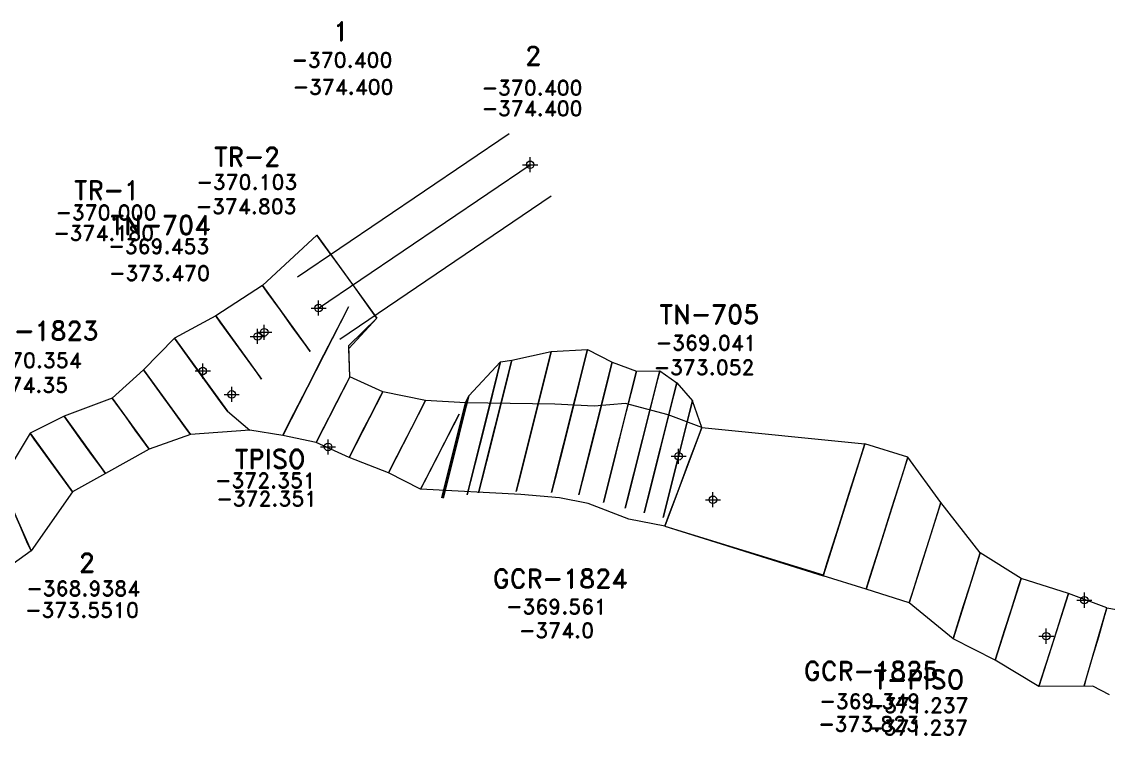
# Model space of a CAD drawing. Extents: x 0 to 99091, y -1812 to 13278.
# Drawn here: x 10492.1 to 10564.3, y 9969 to 10016.4 of the extents above; entities that cross this region are included whole.
import ezdxf
from ezdxf.enums import TextEntityAlignment as Align

# ---------------------------------------------------------------- set-up
doc = ezdxf.new("R2010")
doc.units = 0
doc.header["$MEASUREMENT"] = 0
doc.header["$PDMODE"] = 34
doc.header["$PDSIZE"] = 0.5
for name, color, linetype in [('F-440-8181-E-FI', 5, 'Continuous'), ('F-440-8181-E-SCR', 1, 'Continuous'), ('F-440-8181-E-SE', 5, 'Continuous'), ('F-450-7820-W-FI2', 7, 'Continuous'), ('MARGEN', 7, 'Continuous'), ('PE', 1, 'Continuous'), ('RAM-440-8183-EW', 1, 'Continuous')]:
    doc.layers.add(name, color=color, linetype=linetype)
doc.styles.add('ROMAND', font='ROMAND.SHX')
doc.styles.add('ROMANS', font='ROMANS.SHX', dxfattribs={"width": 2.5})

# ---------------------------------------------------------------- blocks, each defined once
blk = doc.blocks.new('F2')
at = {"lineweight": 0}
blk.add_point((0, 0), dxfattribs=at)
at = {"lineweight": 0, "style": 'ROMAND'}
for tag, height, p in [('NOMBRE', 1.25, (0.201, 6.617)), ('CIELO', 1, (0.136, 4.616)), ('PISO', 1, (0.136, 3.247))]:
    blk.add_attdef(tag, text='', height=height, dxfattribs=at).set_placement(p, align=Align.CENTER)
at = {"lineweight": 0, "style": 'ROMANS', "flags": 1}
for tag, p in [('MINA', (-0.074, -3.255)), ('LOCALIZACION', (-0.074, -4.928)), ('ESTRUCTURA', (-0.074, -6.618)), ('NIVEL', (-0.074, -8.29)), ('OBRA', (-0.074, -10.121)), ('FECHA', (-0.074, -11.793)), ('ATRAS', (-0.074, -13.483)), ('TOPOGRAFO', (2.675, -15.297))]:
    blk.add_attdef(tag, text='', height=1.25, dxfattribs=at).set_placement(p, align=Align.CENTER)

msp = doc.modelspace()

# ---------------------------------------------------------------- linework, layer by layer
at = {"color": 3, "linetype": 'Continuous', "lineweight": 0, "ltscale": 5, "flags": 128}
for points in [[(10510.411, 9999.429), (10524.466, 10008.95)], [(10513.215, 9995.289), (10527.27, 10004.81)]]:
    msp.add_lwpolyline(points, dxfattribs=at)
at = {"color": 1, "linetype": 'Continuous', "lineweight": 0, "ltscale": 5, "elevation": -370.4, "flags": 128}
msp.add_lwpolyline([(10511.813, 9997.359), (10525.868, 10006.88)], dxfattribs=at)
at = {"layer": 'F-440-8181-E-SCR', "color": 1, "linetype": 'Continuous', "lineweight": 0, "flags": 128}
for points, elevation in [([(10537.278, 9989.42), (10548.111, 9988.347)], -367.831), ([(10537.278, 9989.42), (10548.111, 9988.347)], -372.931), ([(10534.812, 9982.869), (10545.346, 9979.63)], -367.831), ([(10534.812, 9982.869), (10545.334, 9979.576)], -372.931)]:
    msp.add_lwpolyline(points, dxfattribs=dict(at, elevation=elevation))
at = {"layer": 'F-440-8181-E-SCR', "color": 1, "linetype": 'Continuous', "lineweight": 0}
for points in [[(10511.696, 10002.205, -372.753), (10508.084, 9998.852, -372.766), (10504.974, 9996.849, -373.049), (10502.232, 9995.359, -373.067), (10500.18, 9993.258, -373.397), (10498.091, 9991.376, -373.133), (10494.894, 9990.175, -373.24), (10492.637, 9989.036, -373.293)], [(10511.696, 10002.205, -377.853), (10508.084, 9998.852, -377.666), (10504.974, 9996.849, -377.649), (10502.232, 9995.359, -377.667), (10500.18, 9993.258, -377.397), (10498.091, 9991.376, -377.133), (10494.894, 9990.175, -376.84), (10492.637, 9989.036, -376.493)], [(10515.681, 9996.695, -372.753), (10513.817, 9994.867, -369.074)], [(10515.681, 9996.695, -377.853), (10513.826, 9994.675, -373.374), (10513.823, 9994.674, -373.376)], [(10527.496, 9990.966, -367.439), (10521.572, 9991.064, -370.244), (10518.921, 9991.223, -368.871), (10516.067, 9991.788, -369.086), (10513.887, 9992.793, -369.084), (10513.817, 9994.867, -369.074), (10513.817, 9994.867, -369.074)], [(10527.496, 9990.966, -373.239), (10521.572, 9991.064, -374.044), (10518.921, 9991.223, -372.971), (10516.067, 9991.788, -373.086), (10513.887, 9992.793, -373.184), (10513.826, 9994.675, -373.374), (10513.826, 9994.675, -373.374)], [(10521.572, 9991.064, -370.244), (10521.791, 9991.524, -370.243), (10523.903, 9993.778, -370.634), (10524.655, 9993.899, -369.83), (10527.274, 9994.479, -369.317), (10529.676, 9994.598, -369.503), (10531.324, 9993.772, -368.893), (10531.324, 9993.772, -368.893), (10532.924, 9993.164, -369.683), (10534.477, 9993.187, -369.675), (10535.616, 9992.386, -369.467), (10536.658, 9991.197, -369.46)], [(10521.572, 9991.064, -374.044), (10521.791, 9991.524, -374.043), (10523.903, 9993.778, -374.034), (10524.655, 9993.899, -374.03), (10527.274, 9994.479, -374.117), (10529.676, 9994.598, -374.103), (10531.324, 9993.772, -374.093), (10531.324, 9993.772, -374.093), (10532.924, 9993.164, -374.083), (10534.477, 9993.187, -374.175), (10535.616, 9992.386, -374.167), (10536.658, 9991.197, -374.16)], [(10537.278, 9989.42, -372.931), (10535.032, 9990.266, -373.458), (10532.213, 9991.007, -373.19), (10530.118, 9990.834, -373.411), (10527.496, 9990.966, -373.239)], [(10537.278, 9989.42, -367.831), (10535.032, 9990.266, -367.558), (10532.213, 9991.007, -366.99), (10530.118, 9990.834, -367.411), (10527.496, 9990.966, -367.439)], [(10537.278, 9989.42, -372.931), (10536.658, 9991.197, -374.16)], [(10537.278, 9989.42, -367.831), (10536.658, 9991.197, -369.46)], [(10507.235, 9989.237, -373.067), (10503.286, 9988.963, -373.397), (10500.552, 9987.973, -373.133), (10497.649, 9986.367, -373.24), (10495.451, 9985.147, -373.293)], [(10507.235, 9989.237, -377.667), (10503.286, 9988.963, -377.397), (10500.552, 9987.973, -377.133), (10497.649, 9986.367, -376.84), (10495.451, 9985.147, -376.493)], [(10525.241, 9984.977, -367.439), (10518.591, 9985.324, -368.073), (10516.457, 9986.418, -368.871), (10513.831, 9987.428, -369.086), (10511.651, 9988.433, -369.084), (10509.422, 9988.902, -369.074), (10507.235, 9989.237, -373.067)], [(10525.241, 9984.977, -373.239), (10518.591, 9985.324, -372.973), (10516.457, 9986.418, -372.971), (10513.831, 9987.428, -373.086), (10511.651, 9988.433, -373.184), (10509.422, 9988.902, -373.374), (10507.235, 9989.237, -377.667)], [(10492.637, 9989.036, -373.293), (10490.688, 9985.795, -366.975), (10487.674, 9985.455, -366.334), (10485.893, 9983.798, -365.223)], [(10492.637, 9989.036, -376.493), (10490.688, 9985.795, -372.575), (10487.674, 9985.455, -372.234), (10485.893, 9983.798, -372.123)], [(10564.197, 9977.439, -368.197), (10564.197, 9977.439, -368.197), (10561.639, 9978.4, -368.015), (10558.493, 9979.396, -367.945), (10555.779, 9981.095, -367.674), (10553.167, 9984.439, -367.507), (10550.971, 9987.442, -367.435), (10548.111, 9988.347, -367.463)], [(10564.197, 9977.439, -372.697), (10564.197, 9977.439, -372.697), (10561.639, 9978.4, -372.715), (10558.493, 9979.396, -372.745), (10555.779, 9981.095, -372.874), (10553.167, 9984.439, -372.907), (10550.971, 9987.442, -373.035), (10548.111, 9988.347, -373.063)], [(10495.451, 9985.147, -373.293), (10492.699, 9981.217, -366.975), (10490.288, 9979.503, -366.334), (10488.064, 9978.854, -365.223)], [(10495.451, 9985.147, -376.493), (10492.699, 9981.217, -372.575), (10490.288, 9979.503, -372.234), (10488.064, 9978.854, -372.123)], [(10534.812, 9982.869, -367.831), (10532.425, 9983.34, -367.558), (10529.711, 9984.362, -366.99), (10527.827, 9984.751, -367.411), (10525.241, 9984.977, -367.439)], [(10534.812, 9982.869, -372.931), (10532.425, 9983.34, -373.458), (10529.711, 9984.362, -373.19), (10527.827, 9984.751, -373.411), (10525.241, 9984.977, -373.239)], [(10564.37, 9971.655, -367.84), (10563.25, 9972.226, -368.283), (10559.677, 9972.204, -368.015), (10556.773, 9973.962, -367.945), (10553.968, 9975.374, -367.674), (10551.054, 9977.765, -367.507), (10548.194, 9978.671, -367.435), (10545.334, 9979.576, -367.463)], [(10564.37, 9971.655, -372.64), (10563.25, 9972.226, -372.583), (10559.677, 9972.204, -372.715), (10556.773, 9973.962, -372.745), (10553.968, 9975.374, -372.874), (10551.054, 9977.765, -372.907), (10548.194, 9978.671, -373.035), (10545.334, 9979.576, -373.063)], [(10564.197, 9977.439, -368.197), (10565.979, 9977.123, -367.84), (10569.561, 9978.675, -367.345), (10572.145, 9978.958, -366.969), (10573.303, 9979.293, -368.186)], [(10564.197, 9977.439, -372.697), (10565.979, 9977.123, -372.64), (10569.561, 9978.675, -372.445), (10572.145, 9978.958, -372.569), (10573.303, 9979.293, -372.586)]]:
    msp.add_polyline3d(points, dxfattribs=at)
at = {"layer": 'F-440-8181-E-SE', "linetype": 'Continuous', "lineweight": 0}
for points in [[(10511.696, 10002.205, -377.853), (10515.681, 9996.695, -377.853), (10515.681, 9996.695, -374.895), (10515.283, 9997.246, -373.396), (10514.187, 9998.761, -372.753), (10513.19, 10000.139, -372.753), (10512.094, 10001.654, -373.396), (10511.696, 10002.205, -374.895), (10511.696, 10002.205, -377.853)], [(10508.084, 9998.852, -377.666), (10511.249, 9994.477, -377.666), (10511.249, 9994.477, -374.824), (10510.932, 9994.914, -373.383), (10510.062, 9996.117, -372.766), (10509.271, 9997.211, -372.766), (10508.4, 9998.414, -373.383), (10508.084, 9998.852, -374.824), (10508.084, 9998.852, -377.666)], [(10513.802, 9997.445, -373.374), (10509.422, 9988.902, -373.374), (10509.422, 9988.902, -370.88), (10509.86, 9989.757, -369.616), (10511.064, 9992.106, -369.074), (10512.16, 9994.241, -369.074), (10513.364, 9996.591, -369.616), (10513.802, 9997.445, -370.88), (10513.802, 9997.445, -373.374)], [(10504.974, 9996.849, -377.649), (10508.022, 9992.636, -377.649), (10508.022, 9992.636, -374.981), (10507.717, 9993.057, -373.629), (10506.879, 9994.216, -373.049), (10506.117, 9995.269, -373.049), (10505.279, 9996.428, -373.629), (10504.974, 9996.849, -374.981), (10504.974, 9996.849, -377.649)], [(10502.232, 9995.359, -377.667), (10505.749, 9990.498, -377.667), (10505.749, 9990.498, -374.999), (10505.397, 9990.984, -373.647), (10504.43, 9992.321, -373.067), (10503.551, 9993.536, -373.067), (10502.584, 9994.873, -373.647), (10502.232, 9995.359, -374.999), (10502.232, 9995.359, -377.667)], [(10524.938, 9985.167, -374.117), (10527.274, 9994.479, -374.117), (10527.274, 9994.479, -371.333), (10527.041, 9993.548, -369.921), (10526.398, 9990.987, -369.317), (10525.814, 9988.659, -369.317), (10525.172, 9986.098, -369.921), (10524.938, 9985.167, -371.333), (10524.938, 9985.167, -374.117)], [(10527.291, 9985.093, -374.103), (10529.676, 9994.598, -374.103), (10529.676, 9994.598, -371.435), (10529.437, 9993.647, -370.083), (10528.781, 9991.033, -369.503), (10528.185, 9988.657, -369.503), (10527.529, 9986.043, -370.083), (10527.291, 9985.093, -371.435), (10527.291, 9985.093, -374.103)], [(10521.688, 9984.952, -374.034), (10523.903, 9993.778, -374.034), (10523.903, 9993.778, -372.062), (10523.681, 9992.895, -371.063), (10523.072, 9990.468, -370.634), (10522.519, 9988.262, -370.634), (10521.91, 9985.834, -371.063), (10521.688, 9984.952, -372.062), (10521.688, 9984.952, -374.034)], [(10522.44, 9985.072, -374.03), (10524.655, 9993.899, -374.03), (10524.655, 9993.899, -371.594), (10524.433, 9993.016, -370.36), (10523.824, 9990.589, -369.83), (10523.271, 9988.382, -369.83), (10522.662, 9985.955, -370.36), (10522.44, 9985.072, -371.594), (10522.44, 9985.072, -374.03)], [(10529.11, 9984.946, -374.093), (10531.324, 9993.772, -374.093), (10531.324, 9993.772, -371.077), (10531.103, 9992.889, -369.548), (10530.494, 9990.462, -368.893), (10529.94, 9988.255, -368.893), (10529.331, 9985.828, -369.548), (10529.11, 9984.946, -371.077), (10529.11, 9984.946, -374.093)], [(10500.18, 9993.258, -377.397), (10503.286, 9988.963, -377.397), (10503.286, 9988.963, -375.077), (10502.975, 9989.393, -373.901), (10502.121, 9990.574, -373.397), (10501.344, 9991.647, -373.397), (10500.49, 9992.828, -373.901), (10500.18, 9993.258, -375.077), (10500.18, 9993.258, -377.397)], [(10513.887, 9992.793, -377.184), (10511.651, 9988.433, -377.184), (10511.651, 9988.433, -374.806), (10511.875, 9988.869, -373.6), (10512.49, 9990.068, -373.084), (10513.049, 9991.158, -373.084), (10513.664, 9992.357, -373.6), (10513.887, 9992.793, -374.806), (10513.887, 9992.793, -377.184)], [(10513.887, 9992.793, -373.184), (10511.651, 9988.433, -373.184), (10511.651, 9988.433, -370.806), (10511.875, 9988.869, -369.6), (10512.49, 9990.068, -369.084), (10513.049, 9991.158, -369.084), (10513.664, 9992.357, -369.6), (10513.887, 9992.793, -370.806), (10513.887, 9992.793, -373.184)], [(10530.734, 9984.435, -374.083), (10532.924, 9993.164, -374.083), (10532.924, 9993.164, -371.531), (10532.705, 9992.291, -370.238), (10532.103, 9989.891, -369.683), (10531.556, 9987.708, -369.683), (10530.953, 9985.308, -370.238), (10530.734, 9984.435, -371.531), (10530.734, 9984.435, -374.083)], [(10532.189, 9984.07, -374.175), (10534.477, 9993.187, -374.175), (10534.477, 9993.187, -371.565), (10534.248, 9992.276, -370.242), (10533.619, 9989.768, -369.675), (10533.047, 9987.489, -369.675), (10532.418, 9984.982, -370.242), (10532.189, 9984.07, -371.565), (10532.189, 9984.07, -374.175)], [(10533.45, 9983.754, -374.167), (10535.616, 9992.386, -374.167), (10535.616, 9992.386, -371.441), (10535.399, 9991.523, -370.06), (10534.804, 9989.149, -369.467), (10534.262, 9986.991, -369.467), (10533.667, 9984.617, -370.06), (10533.45, 9983.754, -371.441), (10533.45, 9983.754, -374.167)], [(10498.091, 9991.376, -377.133), (10500.552, 9987.973, -377.133), (10500.552, 9987.973, -374.813), (10500.306, 9988.314, -373.637), (10499.629, 9989.249, -373.133), (10499.014, 9990.1, -373.133), (10498.337, 9991.036, -373.637), (10498.091, 9991.376, -374.813), (10498.091, 9991.376, -377.133)], [(10516.067, 9991.788, -377.086), (10513.831, 9987.428, -377.086), (10513.831, 9987.428, -374.766), (10514.054, 9987.864, -373.59), (10514.669, 9989.063, -373.086), (10515.228, 9990.153, -373.086), (10515.843, 9991.352, -373.59), (10516.067, 9991.788, -374.766), (10516.067, 9991.788, -377.086)], [(10516.067, 9991.788, -373.086), (10513.831, 9987.428, -373.086), (10513.831, 9987.428, -370.766), (10514.054, 9987.864, -369.59), (10514.669, 9989.063, -369.086), (10515.228, 9990.153, -369.086), (10515.843, 9991.352, -369.59), (10516.067, 9991.788, -370.766), (10516.067, 9991.788, -373.086)], [(10520.087, 9984.735, -374.043), (10521.791, 9991.524, -374.043), (10521.791, 9991.524, -371.839), (10521.62, 9990.845, -370.722), (10521.152, 9988.978, -370.243), (10520.726, 9987.281, -370.243), (10520.258, 9985.414, -370.722), (10520.087, 9984.735, -371.839), (10520.087, 9984.735, -374.043)], [(10518.921, 9991.223, -376.971), (10516.457, 9986.418, -376.971), (10516.457, 9986.418, -374.593), (10516.704, 9986.899, -373.388), (10517.381, 9988.22, -372.871), (10517.997, 9989.422, -372.871), (10518.675, 9990.743, -373.388), (10518.921, 9991.223, -374.593), (10518.921, 9991.223, -376.971)], [(10518.921, 9991.223, -372.971), (10516.457, 9986.418, -372.971), (10516.457, 9986.418, -370.593), (10516.704, 9986.899, -369.388), (10517.381, 9988.22, -368.871), (10517.997, 9989.422, -368.871), (10518.675, 9990.743, -369.388), (10518.921, 9991.223, -370.593), (10518.921, 9991.223, -372.971)], [(10519.99, 9984.759, -374.044), (10521.572, 9991.064, -374.044), (10521.572, 9991.064, -371.84), (10521.414, 9990.433, -370.722), (10520.979, 9988.699, -370.244), (10520.584, 9987.123, -370.244), (10520.149, 9985.39, -370.722), (10519.99, 9984.759, -371.84), (10519.99, 9984.759, -374.044)], [(10534.711, 9983.437, -374.16), (10536.658, 9991.197, -374.16), (10536.658, 9991.197, -371.434), (10536.463, 9990.421, -370.052), (10535.928, 9988.287, -369.46), (10535.441, 9986.347, -369.46), (10534.906, 9984.213, -370.052), (10534.711, 9983.437, -371.434), (10534.711, 9983.437, -374.16)], [(10494.894, 9990.175, -376.84), (10497.649, 9986.367, -376.84), (10497.649, 9986.367, -374.752), (10497.373, 9986.747, -373.693), (10496.616, 9987.795, -373.24), (10495.927, 9988.747, -373.24), (10495.169, 9989.794, -373.693), (10494.894, 9990.175, -374.752), (10494.894, 9990.175, -376.84)], [(10521.146, 9990.307, -376.973), (10518.591, 9985.324, -376.973), (10518.591, 9985.324, -374.131), (10518.847, 9985.822, -372.69), (10519.549, 9987.193, -372.073), (10520.188, 9988.439, -372.073), (10520.891, 9989.809, -372.69), (10521.146, 9990.307, -374.131), (10521.146, 9990.307, -376.973)], [(10521.146, 9990.307, -372.973), (10518.591, 9985.324, -372.973), (10518.591, 9985.324, -370.131), (10518.847, 9985.822, -368.69), (10519.549, 9987.193, -368.073), (10520.188, 9988.439, -368.073), (10520.891, 9989.809, -368.69), (10521.146, 9990.307, -370.131), (10521.146, 9990.307, -372.973)], [(10537.278, 9989.42, -372.931), (10534.812, 9982.869, -372.931), (10534.812, 9982.869, -369.973), (10535.058, 9983.524, -368.474), (10535.737, 9985.326, -367.831), (10536.353, 9986.963, -367.831), (10537.032, 9988.765, -368.474), (10537.278, 9989.42, -369.973), (10537.278, 9989.42, -372.931)], [(10492.637, 9989.036, -376.493), (10495.451, 9985.147, -376.493), (10495.451, 9985.147, -374.637), (10495.169, 9985.536, -373.697), (10494.396, 9986.605, -373.293), (10493.692, 9987.578, -373.293), (10492.919, 9988.647, -373.697), (10492.637, 9989.036, -374.637), (10492.637, 9989.036, -376.493)], [(10548.111, 9988.347, -373.063), (10545.334, 9979.576, -373.063), (10545.334, 9979.576, -369.815), (10545.612, 9980.453, -368.168), (10546.375, 9982.865, -367.463), (10547.069, 9985.058, -367.463), (10547.833, 9987.47, -368.168), (10548.111, 9988.347, -369.815), (10548.111, 9988.347, -373.063)], [(10550.971, 9987.442, -373.035), (10548.194, 9978.671, -373.035), (10548.194, 9978.671, -369.787), (10548.472, 9979.548, -368.14), (10549.235, 9981.96, -367.435), (10549.929, 9984.153, -367.435), (10550.693, 9986.565, -368.14), (10550.971, 9987.442, -369.787), (10550.971, 9987.442, -373.035)], [(10490.688, 9985.795, -372.575), (10492.699, 9981.217, -372.575), (10492.699, 9981.217, -369.327), (10492.498, 9981.675, -367.68), (10491.945, 9982.934, -366.975), (10491.442, 9984.079, -366.975), (10490.89, 9985.338, -367.68), (10490.688, 9985.795, -369.327), (10490.688, 9985.795, -372.575)], [(10553.167, 9984.439, -372.907), (10551.054, 9977.765, -372.907), (10551.054, 9977.765, -369.775), (10551.265, 9978.433, -368.187), (10551.846, 9980.268, -367.507), (10552.374, 9981.936, -367.507), (10552.955, 9983.772, -368.187), (10553.167, 9984.439, -369.775), (10553.167, 9984.439, -372.907)], [(10555.779, 9981.095, -372.874), (10553.968, 9975.374, -372.874), (10553.968, 9975.374, -369.858), (10554.149, 9975.946, -368.33), (10554.647, 9977.519, -367.674), (10555.1, 9978.95, -367.674), (10555.598, 9980.523, -368.33), (10555.779, 9981.095, -369.858), (10555.779, 9981.095, -372.874)], [(10558.493, 9979.396, -372.745), (10556.773, 9973.962, -372.745), (10556.773, 9973.962, -369.961), (10556.945, 9974.506, -368.55), (10557.418, 9976, -367.945), (10557.848, 9977.359, -367.945), (10558.321, 9978.853, -368.55), (10558.493, 9979.396, -369.961), (10558.493, 9979.396, -372.745)], [(10561.639, 9978.4, -372.715), (10559.677, 9972.204, -372.715), (10559.677, 9972.204, -369.989), (10559.873, 9972.823, -368.607), (10560.413, 9974.527, -368.015), (10560.903, 9976.077, -368.015), (10561.443, 9977.781, -368.607), (10561.639, 9978.4, -369.989), (10561.639, 9978.4, -372.715)], [(10562.673, 9972.259, -372.697), (10564.197, 9977.439, -372.697), (10564.197, 9977.439, -370.087), (10564.044, 9976.921, -368.764), (10563.625, 9975.496, -368.197), (10563.244, 9974.201, -368.197), (10562.825, 9972.777, -368.764), (10562.673, 9972.259, -370.087), (10562.673, 9972.259, -372.697)]]:
    msp.add_polyline3d(points, dxfattribs=at)
at = {"layer": 'RAM-440-8183-EW', "color": 1, "linetype": 'Continuous', "lineweight": 0, "flags": 128}
for elevation in [-373.067, -377.667]:
    msp.add_lwpolyline([(10505.749, 9990.498), (10507.235, 9989.237)], dxfattribs=dict(at, elevation=elevation))

# ---------------------------------------------------------------- block references
at = {"color": 4, "linetype": 'Continuous', "lineweight": 0}
ref = msp.add_blockref('F2', (10511.813, 9997.359, -370.4), dxfattribs=at)
ref.add_attrib('NOMBRE', '1', dxfattribs={"lineweight": 0, "height": 1.25, "style": 'ROMAND'}).set_placement((10513.296, 10015.137, -370.4), align=Align.CENTER)
ref.add_attrib('CIELO', '-370.400', dxfattribs={"lineweight": 0, "height": 1, "style": 'ROMAND'}).set_placement((10513.37, 10013.346, -370.4), align=Align.CENTER)
ref.add_attrib('PISO', '-374.400', dxfattribs={"lineweight": 0, "height": 1, "style": 'ROMAND'}).set_placement((10513.445, 10011.555, -370.4), align=Align.CENTER)
msp.add_blockref('F2', (10525.868, 10006.88, -370.4), dxfattribs=at).add_auto_attribs({'NOMBRE': '2', 'CIELO': '-370.400', 'PISO': '-374.400'})
at = {"color": 4, "linetype": 'Continuous', "lineweight": 0, "ltscale": 5}
ref = msp.add_blockref('F2', (10508.2, 9995.75, -370.103), dxfattribs=at)
ref.add_attrib('NOMBRE', 'TR-2', dxfattribs={"lineweight": 0, "height": 1.25, "style": 'ROMAND'}).set_placement((10507.053, 10006.798, -370.103), align=Align.CENTER)
ref.add_attrib('CIELO', '-370.103', dxfattribs={"lineweight": 0, "height": 1, "style": 'ROMAND'}).set_placement((10507.053, 10005.231, -370.103), align=Align.CENTER)
ref.add_attrib('PISO', '-374.803', dxfattribs={"lineweight": 0, "height": 1, "style": 'ROMAND'}).set_placement((10507.003, 10003.613, -370.103), align=Align.CENTER)
at = {"layer": 'F-440-8181-E-FI', "color": 1, "linetype": 'Continuous', "lineweight": 0}
ref = msp.add_blockref('F2', (10512.438, 9988.128, -372.351), dxfattribs=at)
ref.add_attrib('NOMBRE', 'TPISO', dxfattribs={"layer": '0', "lineweight": 0, "height": 1.25, "style": 'ROMAND'}).set_placement((10508.59, 9986.705, -372.351), align=Align.CENTER)
ref.add_attrib('CIELO', '-372.351', dxfattribs={"layer": '0', "lineweight": 0, "height": 1, "style": 'ROMAND'}).set_placement((10508.286, 9985.402, -372.351), align=Align.CENTER)
ref.add_attrib('PISO', '-372.351', dxfattribs={"layer": '0', "lineweight": 0, "height": 1, "style": 'ROMAND'}).set_placement((10508.373, 9984.186, -372.351), align=Align.CENTER)
at = {"layer": 'F-450-7820-W-FI2', "color": 2, "linetype": 'Continuous', "lineweight": 0}
ref = msp.add_blockref('F2', (10504.116, 9993.178, -370.345), dxfattribs=at)
ref.add_attrib('NOMBRE', 'GCR-1823', dxfattribs={"layer": '0', "lineweight": 0, "height": 1.25, "style": 'ROMAND'}).set_placement((10492.725, 9995.229, -370.345), align=Align.CENTER)
ref.add_attrib('CIELO', '-370.354', dxfattribs={"layer": '0', "lineweight": 0, "height": 1, "style": 'ROMAND'}).set_placement((10492.725, 9993.387, -370.345), align=Align.CENTER)
ref.add_attrib('PISO', '374.35', dxfattribs={"layer": '0', "lineweight": 0, "height": 1, "style": 'ROMAND'}).set_placement((10492.79, 9991.742, -370.345), align=Align.CENTER)
ref = msp.add_blockref('F2', (10535.733, 9987.511, -369.561), dxfattribs=at)
ref.add_attrib('NOMBRE', 'GCR-1824', dxfattribs={"layer": '0', "lineweight": 0, "height": 1.25, "style": 'ROMAND'}).set_placement((10527.854, 9978.762, -369.561), align=Align.CENTER)
ref.add_attrib('CIELO', '-369.561', dxfattribs={"layer": '0', "lineweight": 0, "height": 1, "style": 'ROMAND'}).set_placement((10527.627, 9977.025, -369.561), align=Align.CENTER)
ref.add_attrib('PISO', '-374.0', dxfattribs={"layer": '0', "lineweight": 0, "height": 1, "style": 'ROMAND'}).set_placement((10527.627, 9975.438, -369.561), align=Align.CENTER)
ref = msp.add_blockref('F2', (10490.277, 9983.289, -388.938), dxfattribs=at)
ref.add_attrib('NOMBRE', '2', dxfattribs={"layer": '0', "lineweight": 0, "height": 1.25, "style": 'ROMAND'}).set_placement((10496.417, 9979.819, -388.938), align=Align.CENTER)
ref.add_attrib('CIELO', '-368.9384', dxfattribs={"layer": '0', "lineweight": 0, "height": 1, "style": 'ROMAND'}).set_placement((10496.177, 9978.226, -388.938), align=Align.CENTER)
ref.add_attrib('PISO', '-373.5510', dxfattribs={"layer": '0', "lineweight": 0, "height": 1, "style": 'ROMAND'}).set_placement((10496.098, 9976.792, -388.938), align=Align.CENTER)
ref = msp.add_blockref('F2', (10560.166, 9975.558, -369.349), dxfattribs=at)
ref.add_attrib('NOMBRE', 'GCR-1825', dxfattribs={"layer": '0', "lineweight": 0, "height": 1.25, "style": 'ROMAND'}).set_placement((10548.522, 9972.624, -369.349), align=Align.CENTER)
ref.add_attrib('CIELO', '-369.349', dxfattribs={"layer": '0', "lineweight": 0, "height": 1, "style": 'ROMAND'}).set_placement((10548.446, 9970.735, -369.349), align=Align.CENTER)
ref.add_attrib('PISO', '-373.823', dxfattribs={"layer": '0', "lineweight": 0, "height": 1, "style": 'ROMAND'}).set_placement((10548.371, 9969.224, -369.349), align=Align.CENTER)
at = {"layer": 'MARGEN', "color": 4, "linetype": 'Continuous', "lineweight": 0, "ltscale": 5}
ref = msp.add_blockref('F2', (10507.758, 9995.472, -370), dxfattribs=at)
ref.add_attrib('NOMBRE', 'TR-1', dxfattribs={"layer": '0', "lineweight": 0, "height": 1.25, "style": 'ROMAND'}).set_placement((10497.737, 10004.574, -370), align=Align.CENTER)
ref.add_attrib('CIELO', '-370.000', dxfattribs={"layer": '0', "lineweight": 0, "height": 1, "style": 'ROMAND'}).set_placement((10497.687, 10003.209, -370), align=Align.CENTER)
ref.add_attrib('PISO', '-374.180', dxfattribs={"layer": '0', "lineweight": 0, "height": 1, "style": 'ROMAND'}).set_placement((10497.535, 10001.843, -370), align=Align.CENTER)
at = {"layer": 'PE', "color": 2, "linetype": 'Continuous', "lineweight": 0}
ref = msp.add_blockref('F2', (10506.037, 9991.622, -369.453), dxfattribs=at)
ref.add_attrib('NOMBRE', 'TN-704', dxfattribs={"layer": '0', "lineweight": 0, "height": 1.25, "style": 'ROMAND'}).set_placement((10501.293, 10002.255, -369.453), align=Align.CENTER)
ref.add_attrib('CIELO', '-369.453', dxfattribs={"layer": '0', "lineweight": 0, "height": 1, "style": 'ROMAND'}).set_placement((10501.201, 10000.97, -369.453), align=Align.CENTER)
ref.add_attrib('PISO', '-373.470', dxfattribs={"layer": '0', "lineweight": 0, "height": 1, "style": 'ROMAND'}).set_placement((10501.247, 9999.18, -369.453), align=Align.CENTER)
ref = msp.add_blockref('F2', (10538.015, 9984.62, -369.041), dxfattribs=at)
ref.add_attrib('NOMBRE', 'TN-705', dxfattribs={"layer": '0', "lineweight": 0, "height": 1.25, "style": 'ROMAND'}).set_placement((10537.775, 9996.319, -369.041), align=Align.CENTER)
ref.add_attrib('CIELO', '-369.041', dxfattribs={"layer": '0', "lineweight": 0, "height": 1, "style": 'ROMAND'}).set_placement((10537.571, 9994.55, -369.041), align=Align.CENTER)
ref.add_attrib('PISO', '-373.052', dxfattribs={"layer": '0', "lineweight": 0, "height": 1, "style": 'ROMAND'}).set_placement((10537.434, 9992.917, -369.041), align=Align.CENTER)
ref = msp.add_blockref('F2', (10562.693, 9977.948, -371.237), dxfattribs=at)
ref.add_attrib('NOMBRE', 'T-PISO', dxfattribs={"layer": '0', "lineweight": 0, "height": 1.25, "style": 'ROMAND'}).set_placement((10551.696, 9972.056, -371.237), align=Align.CENTER)
ref.add_attrib('CIELO', '-371.237', dxfattribs={"layer": '0', "lineweight": 0, "height": 1, "style": 'ROMAND'}).set_placement((10551.661, 9970.455, -371.237), align=Align.CENTER)
ref.add_attrib('PISO', '-371.237', dxfattribs={"layer": '0', "lineweight": 0, "height": 1, "style": 'ROMAND'}).set_placement((10551.626, 9968.971, -371.237), align=Align.CENTER)

doc.saveas('drawing.dxf')
